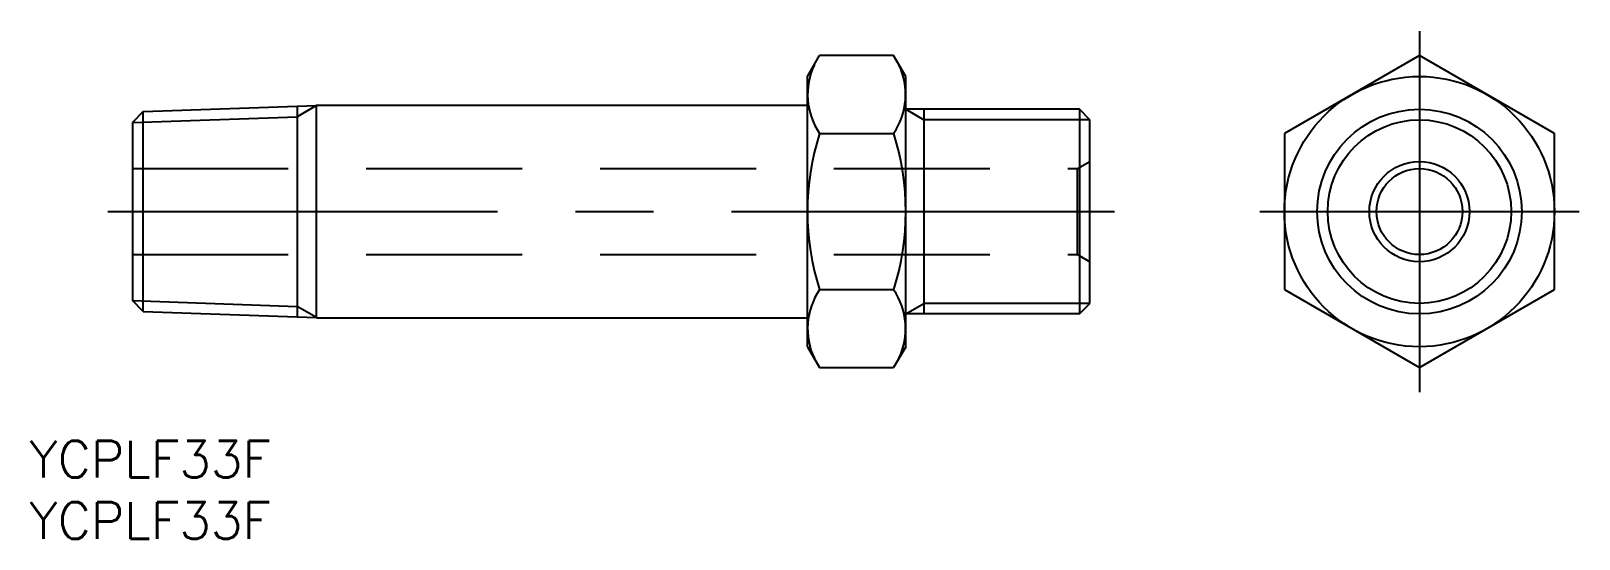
# Model space of a CAD drawing. Extents: x -113 to 13, y -27 to 15.
import ezdxf

# ---------------------------------------------------------------- set-up
doc = ezdxf.new("R2010")
doc.units = 0
doc.linetypes.add('CENTER', pattern=[50.8, 31.75, -6.35, 6.35, -6.35])
doc.linetypes.add('DASHED', pattern=[19.05, 12.7, -6.35])
doc.layers.get('0').update_dxf_attribs({"linetype": 'CONTINUOUS'})
doc.layers.add('CENTER', color=1, linetype='CENTER')
doc.styles.get("Standard").update_dxf_attribs({"font": 'txt.shx', "height": 3, "bigfont": 'bigfont.shx'})

msp = doc.modelspace()

# ---------------------------------------------------------------- linework, layer by layer
at = {"color": 7, "linetype": 'CONTINUOUS'}
for p, q in [((-49.84, 11), (-48.86, 12.7)), ((-42.83, 12.7), (-48.86, 12.7)), ((-41.84, 11), (-42.83, 12.7)), ((0, 12.7), (-11, 6.35)), ((11, 6.35), (0, 12.7)), ((-49.84, -11), (-49.84, 11)), ((-41.84, -11), (-41.84, 11)), ((-103.96, 8.14), (-104.84, 7.25)), ((-103.96, 8.14), (-89.84, 8.63)), ((-103.96, -8.14), (-103.96, 8.14)), ((-91.42, 8.58), (-91.42, -8.58)), ((-89.84, 8.65), (-49.84, 8.65)), ((-89.84, -8.65), (-89.84, 8.65)), ((-27.7, 8.33), (-41.84, 8.33)), ((-40.36, 8.33), (-40.36, -8.33)), ((-27.7, 8.33), (-27.7, -8.33)), ((-26.84, 7.47), (-27.7, 8.33)), ((-104.84, 7.25), (-104.84, -7.25)), ((-48.86, 6.35), (-42.83, 6.35)), ((-26.84, -7.48), (-26.84, 7.47)), ((-11, 6.35), (-11, -6.35)), ((11, -6.35), (11, 6.35)), ((-103.96, -8.14), (-104.84, -7.25)), ((-48.86, -6.35), (-42.83, -6.35)), ((-27.7, -8.33), (-26.84, -7.48)), ((-11, -6.35), (0, -12.7)), ((0, -12.7), (11, -6.35)), ((-103.96, -8.14), (-89.84, -8.63)), ((-89.84, -8.65), (-49.84, -8.65)), ((-27.7, -8.33), (-41.84, -8.33)), ((-49.84, -11), (-48.86, -12.7)), ((-41.84, -11), (-42.83, -12.7)), ((-48.86, -12.7), (-42.83, -12.7))]:
    msp.add_line(p, q, dxfattribs=at)
at = {"color": 3, "linetype": 'CONTINUOUS'}
for p, q in [((-104.84, 7.25), (-91.42, 7.72)), ((-89.84, 8.63), (-91.42, 7.72)), ((-41.84, 8.33), (-40.36, 7.47)), ((-26.84, 7.47), (-40.36, 7.47)), ((-104.84, -7.25), (-91.42, -7.72)), ((-41.84, -8.33), (-40.36, -7.48)), ((-26.84, -7.48), (-40.36, -7.48)), ((-89.84, -8.63), (-91.42, -7.72))]:
    msp.add_line(p, q, dxfattribs=at)
at = {"color": 3, "linetype": 'DASHED'}
for p, q in [((-27.84, 3.5), (-26.84, 4.08)), ((-104.84, 3.5), (-27.84, 3.5)), ((-27.84, -3.5), (-27.84, 3.5)), ((-104.84, -3.5), (-27.84, -3.5)), ((-27.84, -3.5), (-26.84, -4.08))]:
    msp.add_line(p, q, dxfattribs=at)
at = {"color": 7, "linetype": 'CONTINUOUS'}
for radius in [11, 8.33, 4.08, 3.5]:
    msp.add_circle((0, 0), radius, dxfattribs=at)
at = {"color": 3, "linetype": 'CONTINUOUS'}
msp.add_circle((0, 0), 7.47, dxfattribs=at)
at = {"color": 7, "linetype": 'CONTINUOUS'}
for centre, radius, start, end in [((-44.22, 9.53), 5.62, 154.3842, 214.3842), ((-47.47, 9.53), 5.62, 325.6158, 25.6158), ((-28.83, 0), 21.02, 162.412, 197.588), ((-62.86, 0), 21.02, 342.412, 17.588), ((-44.22, -9.53), 5.62, 145.6158, 205.6158), ((-47.47, -9.53), 5.62, 334.3842, 34.3842)]:
    msp.add_arc(centre, radius, start, end, dxfattribs=at)
at = {"layer": 'CENTER', "color": 1, "linetype": 'CENTER'}
for p, q in [((0, 14.7), (0, -14.7)), ((-106.84, 0), (-24.84, 0)), ((-13, 0), (13, 0))]:
    msp.add_line(p, q, dxfattribs=at)

# ---------------------------------------------------------------- texts
at = {"color": 7, "linetype": 'CONTINUOUS'}
for p in [(-113.23, -21.65), (-113.23, -26.65)]:
    msp.add_text('YCPLF33F', height=3, dxfattribs=at).set_placement(p)

doc.saveas('drawing.dxf')
